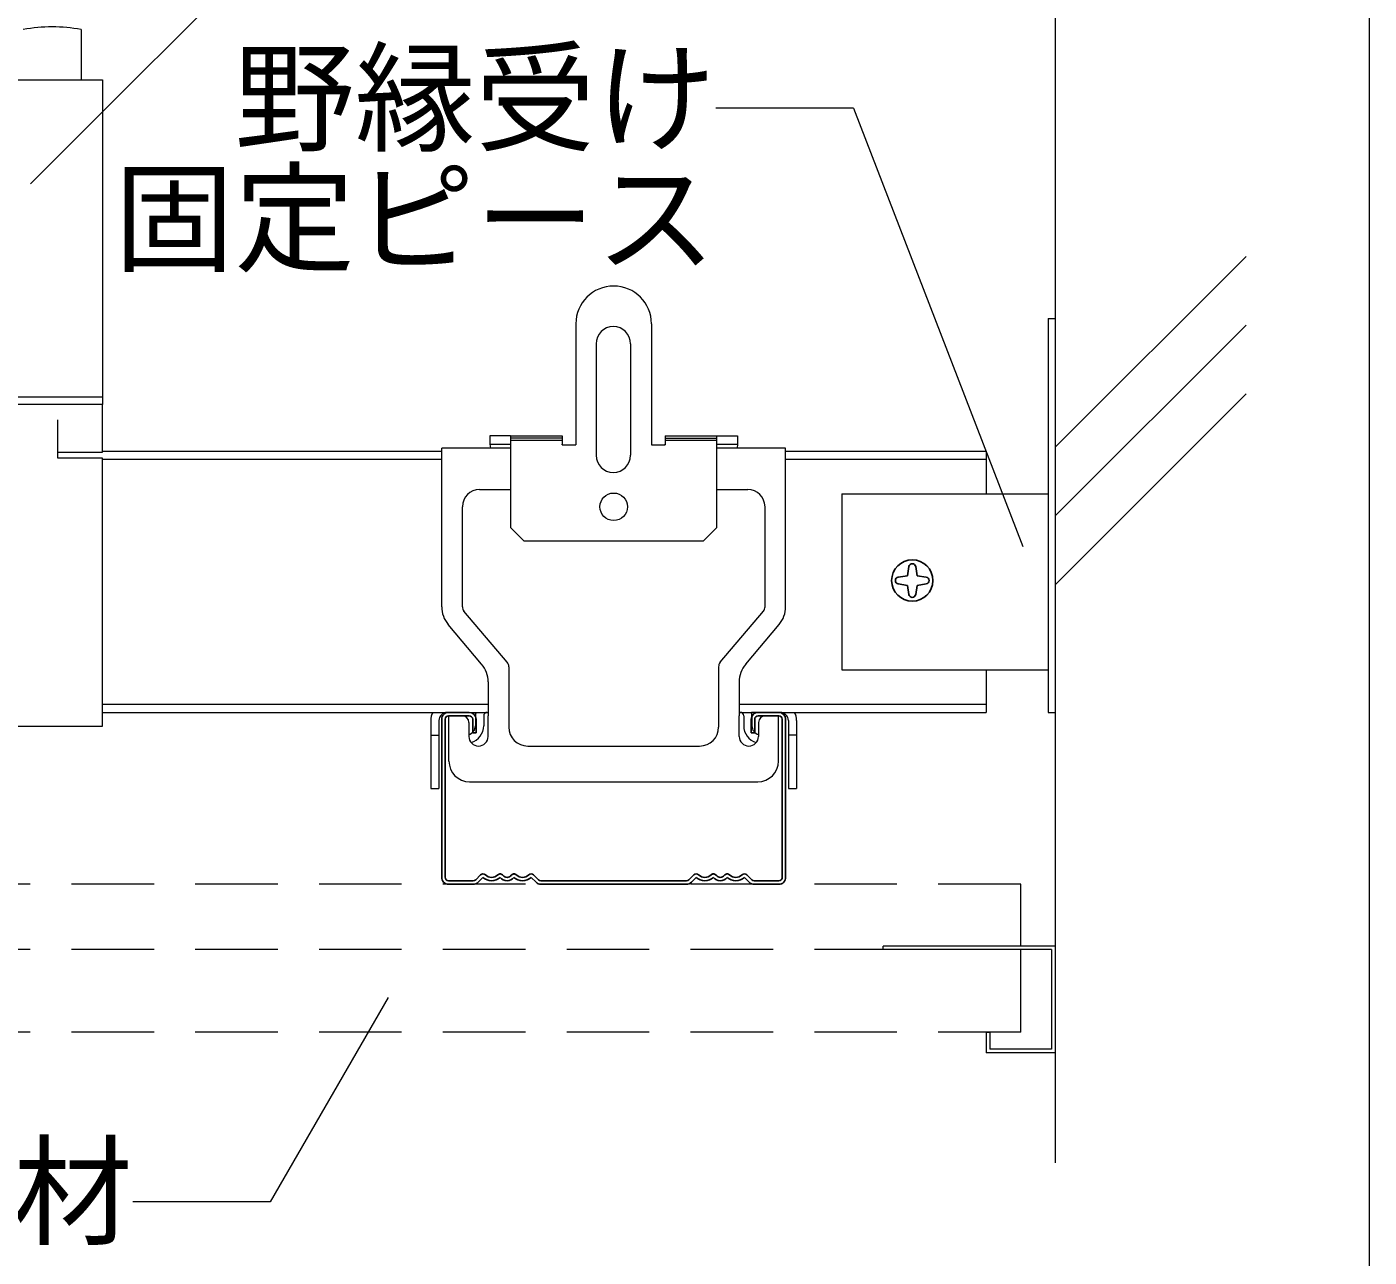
# Model space of a CAD drawing. Units: millimetres on the paper, enlarged 40 times, with parts at other scales. Extents: x -7800 to 7800, y -5387 to 5300.
# Drawn here: x 3680 to 4460, y -4020 to -3305 of the extents above; entities that cross this region are included whole.
import ezdxf
from ezdxf.enums import TextEntityAlignment as Align

# ---------------------------------------------------------------- set-up
doc = ezdxf.new("R2010")
doc.units = ezdxf.units.MM
doc.header["$LTSCALE"] = 40
doc.linetypes.add('DASHED1', pattern=[1.8, 1.2, -0.6])
doc.linetypes.add('DASHED2', pattern=[3, 2, -1])
for name, color, linetype, lineweight in [('4-1_吊り材', 7, 'Continuous', 18), ('4-2_野縁受け', 3, 'Continuous', 18), ('4-3_野縁', 2, 'Continuous', 25), ('4-6_文字', 7, 'Continuous', 18), ('4-9_躯体他', 4, 'DASHED1', 9), ('4-A_クリップ', 7, 'Continuous', 18), ('4-B_補強金具・金具・その他', 3, 'DASHED2', 18), ('4-C_ビス・アンカーボルト・強調図形', 2, 'Continuous', 25), ('4-D_パネル', 4, 'DASHED1', 9), ('F-3_野縁', 3, 'Continuous', 18)]:
    doc.layers.add(name, color=color, linetype=linetype, lineweight=lineweight)
doc.styles.add('ＭＳ ゴシック', font='')
doc.styles.get('ＭＳ ゴシック').set_extended_font_data('MS Gothic')

msp = doc.modelspace()

# ---------------------------------------------------------------- linework, layer by layer
at = {"layer": '4-1_吊り材'}
msp.add_line((3711.38, -3306.28), (3711.38, -3335.48), dxfattribs=at)
for points in [[(3631.78, -3519.87), (3631.78, -3335.48), (3723.78, -3335.48), (3723.78, -3519.87)], [(3697.78, -3552.04), (3723.78, -3552.04), (3723.78, -3524.39)], [(3657.78, -3533.29), (3657.78, -3555.63), (3631.78, -3555.63), (3631.78, -3711.48), (3723.78, -3711.48), (3723.78, -3555.63), (3697.78, -3555.63), (3697.78, -3533.29)]]:
    msp.add_lwpolyline(points, dxfattribs=at)
msp.add_lwpolyline([(3631.78, -3519.87), (3723.78, -3519.87), (3723.78, -3524.39), (3631.78, -3524.39)], close=True, dxfattribs=at)
msp.add_arc((3694.58, -3393.69), 89.01, 79.1199, 100.88008, dxfattribs=at)
at = {"layer": '4-2_野縁受け'}
for p, q in [((3723.78, -3551.48), (3921.09, -3551.48)), ((3723.78, -3556.28), (3921.09, -3556.28)), ((4121.09, -3556.28), (4237.78, -3556.28)), ((4237.78, -3678.68), (4237.78, -3703.48)), ((3723.78, -3698.68), (3948.09, -3698.68)), ((4094.09, -3698.68), (4237.78, -3698.68)), ((3723.78, -3703.48), (3948.09, -3703.48)), ((4094.09, -3703.48), (4237.78, -3703.48))]:
    msp.add_line(p, q, dxfattribs=at)
msp.add_lwpolyline([(4121.09, -3551.48), (4237.78, -3551.48), (4237.78, -3576.28)], dxfattribs=at)
at = {"layer": '4-3_野縁'}
for p, q in [((3921.09, -3707.48), (3921.1, -3799.31)), ((3923.1, -3799.39), (3923.09, -3707.48)), ((3937.09, -3703.48), (3925.09, -3703.48)), ((3937.09, -3705.48), (3925.09, -3705.48)), ((3939.09, -3715.48), (3939.09, -3707.48)), ((3941.09, -3715.48), (3941.09, -3707.48)), ((4101.1, -3715.48), (4101.1, -3707.48)), ((4103.1, -3715.48), (4103.1, -3707.48)), ((4105.1, -3703.48), (4117.1, -3703.48)), ((4105.1, -3705.48), (4117.1, -3705.48)), ((4119.1, -3799.39), (4119.1, -3707.48)), ((4121.1, -3707.48), (4121.1, -3799.31)), ((3939.09, -3715.48), (3941.09, -3715.48)), ((4103.1, -3715.48), (4101.1, -3715.48)), ((3940.85, -3800.9), (3943.68, -3798.07)), ((3943.68, -3798.07), (3940.85, -3800.9)), ((3945.09, -3799.48), (3942.26, -3802.31)), ((3945.09, -3799.48), (3942.26, -3802.31)), ((3973.09, -3799.48), (3975.92, -3802.31)), ((3974.51, -3798.07), (3977.34, -3800.9)), ((4067.69, -3798.07), (4064.86, -3800.9)), ((4069.1, -3799.48), (4066.27, -3802.31)), ((4097.1, -3799.48), (4099.93, -3802.31)), ((4097.1, -3799.48), (4099.93, -3802.31)), ((4101.34, -3800.9), (4098.51, -3798.07)), ((4098.51, -3798.07), (4101.34, -3800.9)), ((3925.09, -3801.48), (3939.44, -3801.48)), ((3925.09, -3801.48), (3939.44, -3801.48)), ((3939.44, -3803.48), (3925.09, -3803.48)), ((3939.44, -3803.48), (3925.09, -3803.48)), ((3978.75, -3801.48), (4021.1, -3801.48)), ((3978.75, -3803.48), (4021.1, -3803.48)), ((4063.44, -3801.48), (4021.1, -3801.48)), ((4063.44, -3803.48), (4021.1, -3803.48)), ((4117.1, -3801.48), (4102.76, -3801.48)), ((4117.1, -3801.48), (4102.76, -3801.48)), ((4102.76, -3803.48), (4117.1, -3803.48)), ((4102.76, -3803.48), (4117.1, -3803.48))]:
    msp.add_line(p, q, dxfattribs=at)
for centre, radius, start, end in [((3925.09, -3707.48), 4, 90.00299, 180.00299), ((3925.09, -3707.48), 2, 90.00299, 180.00299), ((3937.09, -3707.48), 4, 0.00299, 90.00299), ((3937.09, -3707.48), 2, 0.00299, 90.00299), ((4105.1, -3707.48), 4, 89.99699, 179.99699), ((4105.1, -3707.48), 2, 89.99699, 179.99699), ((4117.1, -3707.48), 4, 359.99699, 89.99699), ((4117.1, -3707.48), 2, 359.99699, 89.99699), ((3925.09, -3799.48), 4, 177.476, 270), ((3925.09, -3799.48), 4, 177.476, 270), ((3925.09, -3799.48), 2, 177.476, 270), ((3925.09, -3799.48), 2, 177.476, 270), ((3939.44, -3799.48), 2, 269.99998, 314.99998), ((3939.44, -3799.48), 2, 270, 314.99998), ((3945.09, -3799.48), 2, 46.39717, 135), ((3950.09, -3794.23), 7.25, 226.39717, 313.60281), ((3950.09, -3794.23), 5.25, 226.39717, 313.60281), ((3955.09, -3799.48), 2, 36.86989, 133.60281), ((3959.09, -3796.48), 5, 216.86989, 323.1301), ((3959.09, -3796.48), 3, 216.86989, 323.1301), ((3963.09, -3799.48), 2, 36.86989, 143.1301), ((3963.09, -3799.48), 2, 46.39717, 143.1301), ((3968.09, -3794.23), 7.25, 226.39717, 313.60281), ((3968.09, -3794.23), 5.25, 226.39717, 313.60281), ((3973.09, -3799.48), 2, 44.99998, 133.60281), ((3978.75, -3799.48), 2, 225, 270), ((4063.44, -3799.48), 2, 270, 315), ((4069.1, -3799.48), 2, 46.39719, 135.00002), ((4074.1, -3794.23), 7.25, 226.39719, 313.60283), ((4074.1, -3794.23), 5.25, 226.39719, 313.60283), ((4079.1, -3799.48), 2, 36.8699, 143.13011), ((4079.1, -3799.48), 2, 36.8699, 133.60283), ((4083.1, -3796.48), 5, 216.8699, 323.13011), ((4083.1, -3796.48), 3, 216.8699, 323.13011), ((4087.1, -3799.48), 2, 46.39719, 143.13011), ((4092.1, -3794.23), 7.25, 226.39719, 313.60283), ((4092.1, -3794.23), 5.25, 226.39719, 313.60283), ((4097.1, -3799.48), 2, 45, 133.60283), ((4102.76, -3799.48), 2, 225, 270), ((4102.76, -3799.48), 2, 225.00002, 270), ((4117.1, -3799.48), 4, 270, 2.524), ((4117.1, -3799.48), 4, 269.99997, 2.524), ((4117.1, -3799.48), 2, 270, 2.524), ((4117.1, -3799.48), 2, 269.99997, 2.524), ((3939.44, -3799.48), 4, 270, 315), ((3939.44, -3799.48), 4, 270, 314.99998), ((3978.75, -3799.48), 4, 225, 270), ((4063.44, -3799.48), 4, 270, 315), ((4102.76, -3799.48), 4, 225, 270), ((4102.76, -3799.48), 4, 225.00002, 270)]:
    msp.add_arc(centre, radius, start, end, dxfattribs=at)
at = {"layer": '4-6_文字'}
for p, q in [((4160.55, -3352.05), (4080.55, -3352.05)), ((4160.55, -3352.05), (4259.04, -3606.95)), ((3889.95, -3869.45), (3821.38, -3988.21)), ((3821.38, -3988.21), (3741.38, -3988.21))]:
    msp.add_line(p, q, dxfattribs=at)
msp.add_lwpolyline([(3681.89, -3395.97), (3827.86, -3250), (3907.86, -3250)], dxfattribs=at)
at = {"layer": '4-9_躯体他', "linetype": 'Continuous'}
for p, q in [((4277.78, -2498.82), (4277.78, -3965.63)), ((4277.78, -3549.25), (4388.81, -3438.22)), ((4277.78, -3589.25), (4388.81, -3478.22)), ((4277.78, -3629.25), (4388.81, -3518.22))]:
    msp.add_line(p, q, dxfattribs=at)
at = {"layer": '4-A_クリップ'}
for p, q in [((3999.09, -3477.48), (3999.09, -3547.88)), ((4043.09, -3477.48), (4043.09, -3547.88)), ((4010.89, -3489.08), (4010.89, -3553.89)), ((4030.89, -3489.08), (4030.89, -3553.89)), ((3961.09, -3542.68), (3991.09, -3542.68)), ((3961.09, -3542.68), (3961.09, -3595.88)), ((3991.09, -3542.68), (3991.09, -3547.88)), ((4051.09, -3542.68), (4051.09, -3547.88)), ((4051.09, -3542.68), (4081.09, -3542.68)), ((4081.09, -3595.88), (4081.09, -3542.68)), ((3961.09, -3549.88), (3921.09, -3549.88)), ((3921.09, -3642.03), (3921.09, -3549.88)), ((3949.09, -3547.48), (3949.37, -3549.88)), ((3949.09, -3547.48), (3961.09, -3547.48)), ((3991.09, -3543.88), (3961.09, -3543.88)), ((3961.09, -3545.08), (3991.09, -3545.08)), ((3991.09, -3547.88), (3991.09, -3547.48)), ((3991.09, -3547.88), (3999.09, -3547.88)), ((4043.09, -3547.88), (4051.09, -3547.88)), ((4051.09, -3543.88), (4081.09, -3543.88)), ((4051.09, -3545.08), (4081.09, -3545.08)), ((4051.09, -3547.88), (4051.09, -3547.48)), ((4081.09, -3547.48), (4093.09, -3547.48)), ((4121.09, -3549.88), (4081.09, -3549.88)), ((4093.09, -3547.48), (4092.81, -3549.88)), ((4121.09, -3642.03), (4121.09, -3549.88)), ((3943.09, -3573.88), (3961.09, -3573.88)), ((4081.09, -3573.88), (4099.09, -3573.88)), ((3933.09, -3642.03), (3933.09, -3583.88)), ((4109.09, -3642.03), (4109.09, -3583.88)), ((3969.09, -3603.88), (3961.09, -3595.88)), ((4073.09, -3603.88), (4081.09, -3595.88)), ((4073.09, -3603.88), (3969.09, -3603.88)), ((3959.15, -3674.38), (3934.04, -3644.61)), ((4083.04, -3674.38), (4108.15, -3644.61)), ((3944.32, -3675.41), (3924.86, -3652.35)), ((4097.86, -3675.41), (4117.32, -3652.35)), ((3960.09, -3676.96), (3960.09, -3712.08)), ((4082.09, -3676.96), (4082.09, -3712.08)), ((3948.09, -3685.73), (3948.09, -3705.48)), ((4094.09, -3685.73), (4094.09, -3705.48)), ((3924.29, -3703.48), (3940.99, -3703.48)), ((3932.89, -3705.48), (3925.29, -3705.48)), ((3925.29, -3731.88), (3925.29, -3705.48)), ((3940.69, -3705.48), (3940.69, -3711.28)), ((3945.49, -3705.48), (3945.49, -3711.28)), ((3947.49, -3703.48), (3948.09, -3703.48)), ((3948.09, -3717.48), (3948.09, -3705.48)), ((3960.09, -3703.48), (3960.09, -3712.08)), ((4082.09, -3703.48), (4082.09, -3712.08)), ((4094.09, -3703.48), (4094.69, -3703.48)), ((4094.09, -3717.48), (4094.09, -3705.48)), ((4096.69, -3705.48), (4096.69, -3711.28)), ((4117.89, -3703.48), (4101.19, -3703.48)), ((4101.49, -3705.48), (4101.49, -3711.28)), ((4109.29, -3705.48), (4116.89, -3705.48)), ((4116.89, -3731.88), (4116.89, -3705.48)), ((3914.69, -3708.28), (3914.69, -3716.68)), ((3919.49, -3708.28), (3919.49, -3716.68)), ((3936.89, -3709.48), (3936.89, -3717.48)), ((4105.29, -3709.48), (4105.29, -3717.48)), ((4122.69, -3708.28), (4122.69, -3716.68)), ((4127.49, -3708.28), (4127.49, -3716.68)), ((3914.69, -3716.68), (3919.49, -3716.68)), ((3914.69, -3716.68), (3914.69, -3747.88)), ((3919.49, -3716.68), (3919.49, -3747.88)), ((3971.09, -3723.08), (4071.09, -3723.08)), ((4127.49, -3716.68), (4122.69, -3716.68)), ((4122.69, -3716.68), (4122.69, -3747.88)), ((4127.49, -3716.68), (4127.49, -3747.88)), ((3937.29, -3743.88), (4104.89, -3743.88)), ((3914.69, -3747.88), (3919.49, -3747.88)), ((4122.69, -3747.88), (4127.49, -3747.88))]:
    msp.add_line(p, q, dxfattribs=at)
for points in [[(3961.09, -3542.68), (3949.09, -3542.68), (3949.09, -3547.48)], [(4081.09, -3542.68), (4093.09, -3542.68), (4093.09, -3547.48)]]:
    msp.add_lwpolyline(points, dxfattribs=at)
msp.add_circle((4021.09, -3583.88), 8, dxfattribs=at)
for centre, radius, start, end in [((4021.09, -3477.48), 22, 90, 180), ((4021.09, -3477.48), 22, 0, 90), ((4020.89, -3489.08), 10, 0, 180), ((4020.89, -3553.89), 10, 180, 0), ((3943.09, -3583.88), 10, 90, 180), ((4099.09, -3583.88), 10, 0, 90), ((3937.09, -3642.03), 16, 180, 220.15601), ((3937.09, -3642.03), 4, 180, 220.15601), ((4105.09, -3642.03), 4, 319.84401, 0), ((4105.09, -3642.03), 16, 319.84401, 0), ((3932.09, -3685.73), 16, 0, 40.15601), ((3956.09, -3676.96), 4, 0, 40.15601), ((4086.09, -3676.96), 4, 139.84401, 180), ((4110.09, -3685.73), 16, 139.84401, 180), ((3924.29, -3708.28), 9.6, 149.97663, 180), ((3924.29, -3708.28), 4.8, 90, 180), ((3932.89, -3709.48), 4, 0, 90), ((3947.49, -3705.48), 6.8, 162.86548, 180), ((3947.49, -3705.48), 2, 90, 180), ((4094.69, -3705.48), 2, 0, 90), ((4094.69, -3705.48), 6.8, 0, 17.13452), ((4109.29, -3709.48), 4, 90, 180), ((4117.89, -3708.28), 4.8, 0, 90), ((4117.89, -3708.28), 9.6, 0, 30.02337), ((3935.29, -3711.28), 5.4, 287.24296, 0), ((3935.29, -3711.28), 10.2, 286.49113, 0), ((3971.09, -3712.08), 11, 180, 270), ((4071.09, -3712.08), 11, 270, 0), ((4106.89, -3711.28), 10.2, 180, 253.51538), ((4106.89, -3711.28), 5.4, 180, 252.77241), ((3942.49, -3717.48), 5.6, 180, 0), ((4099.69, -3717.48), 5.6, 180, 0), ((3937.29, -3731.88), 12, 180, 270), ((4104.89, -3731.88), 12, 270, 0)]:
    msp.add_arc(centre, radius, start, end, dxfattribs=at)
at = {"layer": '4-B_補強金具・金具・その他', "linetype": 'Continuous'}
for p, q in [((4273.78, -3474.38), (4273.78, -3703.48)), ((4273.78, -3474.38), (4277.78, -3474.38)), ((4277.78, -3474.38), (4277.78, -3703.48)), ((4153.78, -3576.28), (4153.78, -3678.68)), ((4153.78, -3576.28), (4273.78, -3576.28)), ((4153.78, -3678.68), (4273.78, -3678.68)), ((4273.78, -3703.48), (4277.78, -3703.48)), ((4177.78, -3841.48), (4177.78, -3839.48)), ((4277.78, -3839.48), (4177.78, -3839.48)), ((4277.78, -3839.48), (4277.78, -3901.48)), ((4275.78, -3841.48), (4177.78, -3841.48)), ((4275.78, -3841.48), (4275.78, -3899.48)), ((4237.78, -3889.48), (4237.78, -3901.48)), ((4237.78, -3889.48), (4239.78, -3889.48)), ((4239.78, -3889.48), (4239.78, -3899.48)), ((4277.78, -3901.48), (4237.78, -3901.48)), ((4275.78, -3899.48), (4239.78, -3899.48))]:
    msp.add_line(p, q, dxfattribs=at)
at = {"layer": '4-C_ビス・アンカーボルト・強調図形'}
for p, q in [((4192.75, -3618.68), (4191.92, -3623.99)), ((4196.7, -3618.68), (4197.53, -3623.99)), ((4186.61, -3624.82), (4191.92, -3623.99)), ((4186.61, -3628.77), (4191.92, -3629.6)), ((4192.75, -3634.91), (4191.92, -3629.6)), ((4196.7, -3634.91), (4197.53, -3629.6)), ((4202.84, -3624.82), (4197.53, -3623.99)), ((4202.84, -3628.77), (4197.53, -3629.6))]:
    msp.add_line(p, q, dxfattribs=at)
msp.add_circle((4194.73, -3626.79), 12, dxfattribs=at)
for centre, start, end in [((4194.73, -3618.99), 90, 171.15933), ((4194.73, -3618.99), 8.84065, 90), ((4186.92, -3626.79), 98.84064, 180), ((4186.92, -3626.79), 180, 261.15935), ((4202.53, -3626.79), 0, 81.15935), ((4202.53, -3626.79), 278.84064, 0), ((4194.73, -3634.6), 188.84065, 270), ((4194.73, -3634.6), 270, 351.15933)]:
    msp.add_arc(centre, 2, start, end, dxfattribs=at)
at = {"layer": '4-D_パネル'}
for p, q in [((4257.78, -3841.48), (3308.53, -3841.48)), ((4257.78, -3889.48), (4257.78, -3841.48)), ((4257.78, -3889.48), (3308.53, -3889.48))]:
    msp.add_line(p, q, dxfattribs=at)
msp.add_lwpolyline([(4257.78, -3839.48), (4257.78, -3803.48), (3308.53, -3803.48)], dxfattribs=at)
at = {"layer": 'F-3_野縁'}
msp.add_line((4460.41, -2115.96), (4460.41, -4500), dxfattribs=at)

# ---------------------------------------------------------------- texts
at = {"layer": '4-6_文字', "style": 'ＭＳ ゴシック'}
for s, p in [('野縁受け', (3800.55, -3387.05)), ('固定ピース', (3730.55, -3457.05)), ('仕上げ材', (3461.38, -4023.21))]:
    msp.add_text(s, height=51.32, dxfattribs=at).set_placement(p, align=Align.BOTTOM_LEFT)

doc.saveas('drawing.dxf')
